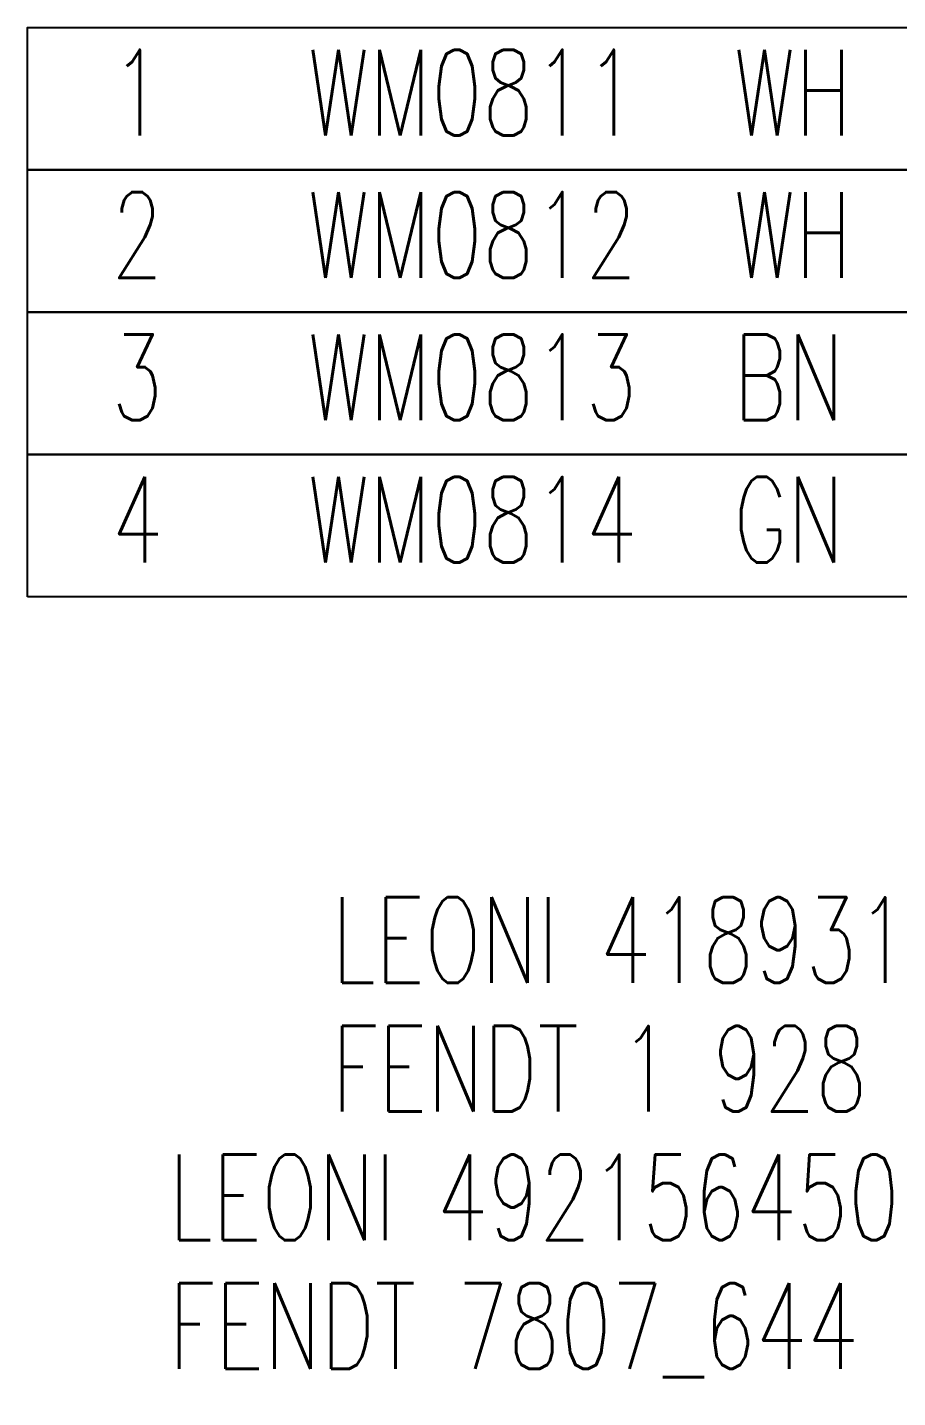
# Model space of a CAD drawing. Header units: millimetres. Extents: x -1 to 4489, y 0 to 1364.
# Drawn here: x 1956.58 to 1987.02, y 461.65 to 509.57 of the extents above; entities that cross this region are included whole.
import ezdxf

# ---------------------------------------------------------------- set-up
doc = ezdxf.new("R2010")
doc.units = ezdxf.units.MM
doc.styles.add('HS-PART-NO', font='ROMANS.SHX', dxfattribs={"width": 0.7, "height": 3})
doc.styles.add('HS-WIRE', font='ROMANS.SHX', dxfattribs={"width": 0.7, "height": 3})

msp = doc.modelspace()

# ---------------------------------------------------------------- linework, layer by layer
at = {"color": 7, "linetype": 'Continuous'}
for points in [[(1956.584, 504.588), (1956.584, 509.568), (2042.184, 509.568), (2042.184, 504.588), (1956.584, 504.588)], [(1956.584, 499.608), (1956.584, 504.588), (2042.184, 504.588), (2042.184, 499.608), (1956.584, 499.608)], [(1956.584, 494.628), (1956.584, 499.608), (2042.184, 499.608), (2042.184, 494.628), (1956.584, 494.628)], [(1956.584, 489.648), (1956.584, 494.628), (2042.184, 494.628), (2042.184, 489.648), (1956.584, 489.648)]]:
    msp.add_lwpolyline(points, dxfattribs=at)

# ---------------------------------------------------------------- texts
at = {"color": 7, "linetype": 'Continuous', "style": 'HS-WIRE', "width": 0.7}
for s, p in [(' 1  ', (1958.084, 505.788)), (' 2  ', (1958.084, 500.808)), (' 3  ', (1958.084, 495.828)), (' 4  ', (1958.084, 490.848))]:
    msp.add_text(s, height=3, dxfattribs=at).set_placement(p)
at = {"color": 5, "linetype": 'Continuous', "style": 'HS-WIRE', "width": 0.7}
for s, p in [('WM0811 ', (1966.384, 505.788)), ('WH ', (1981.284, 505.788)), ('WM0812 ', (1966.384, 500.808)), ('WH ', (1981.284, 500.808))]:
    msp.add_text(s, height=3, dxfattribs=at).set_placement(p)
at = {"color": 92, "linetype": 'Continuous', "style": 'HS-WIRE', "width": 0.7}
for s, p in [('WM0813 ', (1966.384, 495.828)), ('BN ', (1981.284, 495.828)), ('WM0814 ', (1966.384, 490.848)), ('GN ', (1981.284, 490.848))]:
    msp.add_text(s, height=3, dxfattribs=at).set_placement(p)
at = {"color": 200, "linetype": 'Continuous', "style": 'HS-PART-NO', "width": 0.7}
for s, p in [('LEONI 418931400 : Con 4-pol BK', (1967.234, 476.148)), ('FENDT 1 928 403 736 : Con 4-pol BK', (1967.234, 471.648)), ('LEONI 492156450 : Cap sideways 90° BK', (1961.534, 467.148)), ('FENDT 7807_644 : Cap sideways 90° BK', (1961.534, 462.648))]:
    msp.add_text(s, height=3, dxfattribs=at).set_placement(p)

doc.saveas('drawing.dxf')
